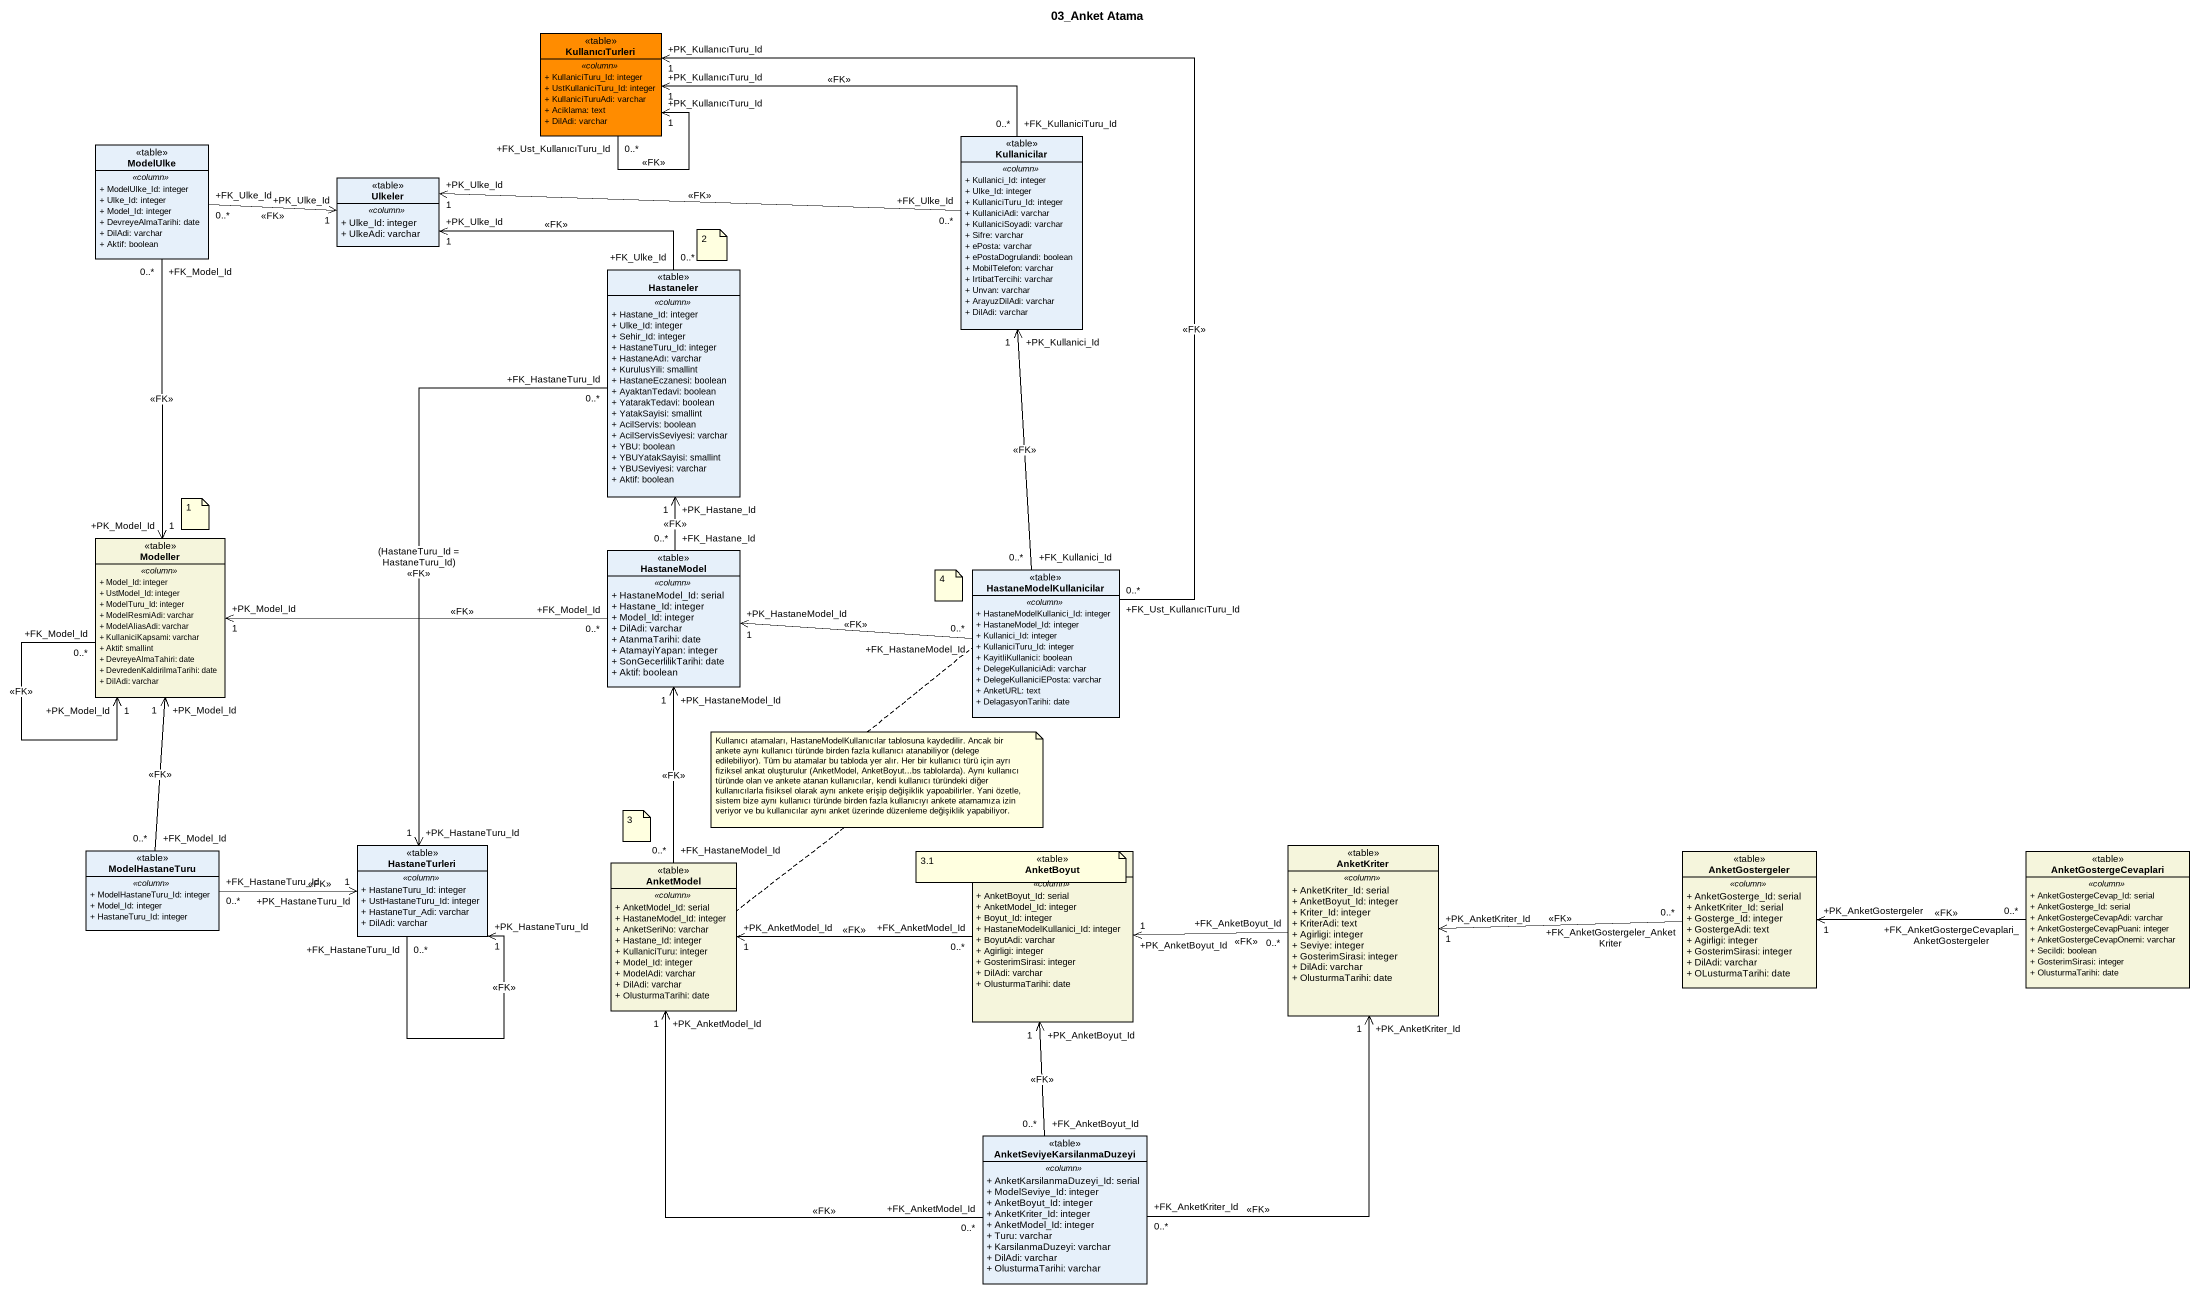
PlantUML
@startuml
title 03_Anket Atama
hide circle
hide empty members
skinparam classAttributeIconSize 0
class KullanıcıTurleri <<table>> #FF8C00 {
  .. <<column>> ..
  + KullaniciTuru_Id: integer
  + UstKullaniciTuru_Id: integer
  + KullaniciTuruAdi: varchar
  + Aciklama: text
  + DilAdi: varchar
}
class Kullanicilar <<table>> {
  .. <<column>> ..
  + Kullanici_Id: integer
  + Ulke_Id: integer
  + KullaniciTuru_Id: integer
  + KullaniciAdi: varchar
  + KullaniciSoyadi: varchar
  + Sifre: varchar
  + ePosta: varchar
  + ePostaDogrulandi: boolean
  + MobilTelefon: varchar
  + IrtibatTercihi: varchar
  + Unvan: varchar
  + ArayuzDilAdi: varchar
  + DilAdi: varchar
}
class ModelUlke <<table>> {
  .. <<column>> ..
  + ModelUlke_Id: integer
  + Ulke_Id: integer
  + Model_Id: integer
  + DevreyeAlmaTarihi: date
  + DilAdi: varchar
  + Aktif: boolean
}
class Ulkeler <<table>> {
  .. <<column>> ..
  + Ulke_Id: integer
  + UlkeAdi: varchar
}
class Hastaneler <<table>> {
  .. <<column>> ..
  + Hastane_Id: integer
  + Ulke_Id: integer
  + Sehir_Id: integer
  + HastaneTuru_Id: integer
  + HastaneAdı: varchar
  + KurulusYili: smallint
  + HastaneEczanesi: boolean
  + AyaktanTedavi: boolean
  + YatarakTedavi: boolean
  + YatakSayisi: smallint
  + AcilServis: boolean
  + AcilServisSeviyesi: varchar
  + YBU: boolean
  + YBUYatakSayisi: smallint
  + YBUSeviyesi: varchar
  + Aktif: boolean
}
class Modeller <<table>> #F5F5DC {
  .. <<column>> ..
  + Model_Id: integer
  + UstModel_Id: integer
  + ModelTuru_Id: integer
  + ModelResmiAdi: varchar
  + ModelAliasAdi: varchar
  + KullaniciKapsami: varchar
  + Aktif: smallint
  + DevreyeAlmaTahiri: date
  + DevredenKaldirilmaTarihi: date
  + DilAdi: varchar
}
class HastaneModel <<table>> {
  .. <<column>> ..
  + HastaneModel_Id: serial
  + Hastane_Id: integer
  + Model_Id: integer
  + DilAdi: varchar
  + AtanmaTarihi: date
  + AtamayiYapan: integer
  + SonGecerlilikTarihi: date
  + Aktif: boolean
}
class HastaneModelKullanicilar <<table>> {
  .. <<column>> ..
  + HastaneModelKullanici_Id: integer
  + HastaneModel_Id: integer
  + Kullanici_Id: integer
  + KullaniciTuru_Id: integer
  + KayitliKullanici: boolean
  + DelegeKullaniciAdi: varchar
  + DelegeKullaniciEPosta: varchar
  + AnketURL: text
  + DelagasyonTarihi: date
}
class HastaneTurleri <<table>> {
  .. <<column>> ..
  + HastaneTuru_Id: integer
  + UstHastaneTuru_Id: integer
  + HastaneTur_Adi: varchar
  + DilAdi: varchar
}
class AnketKriter <<table>> #F5F5DC {
  .. <<column>> ..
  + AnketKriter_Id: serial
  + AnketBoyut_Id: integer
  + Kriter_Id: integer
  + KriterAdi: text
  + Agirligi: integer
  + Seviye: integer
  + GosterimSirasi: integer
  + DilAdi: varchar
  + OlusturmaTarihi: date
}
class ModelHastaneTuru <<table>> {
  .. <<column>> ..
  + ModelHastaneTuru_Id: integer
  + Model_Id: integer
  + HastaneTuru_Id: integer
}
class AnketModel <<table>> #F5F5DC {
  .. <<column>> ..
  + AnketModel_Id: serial
  + HastaneModel_Id: integer
  + AnketSeriNo: varchar
  + Hastane_Id: integer
  + KullaniciTuru: integer
  + Model_Id: integer
  + ModelAdi: varchar
  + DilAdi: varchar
  + OlusturmaTarihi: date
}
class AnketBoyut <<table>> #F5F5DC {
  .. <<column>> ..
  + AnketBoyut_Id: serial
  + AnketModel_Id: integer
  + Boyut_Id: integer
  + HastaneModelKullanici_Id: integer
  + BoyutAdi: varchar
  + Agirligi: integer
  + GosterimSirasi: integer
  + DilAdi: varchar
  + OlusturmaTarihi: date
}
class AnketGostergeler <<table>> #F5F5DC {
  .. <<column>> ..
  + AnketGosterge_Id: serial
  + AnketKriter_Id: serial
  + Gosterge_Id: integer
  + GostergeAdi: text
  + Agirligi: integer
  + GosterimSirasi: integer
  + DilAdi: varchar
  + OLusturmaTarihi: date
}
class AnketGostergeCevaplari <<table>> #F5F5DC {
  .. <<column>> ..
  + AnketGostergeCevap_Id: serial
  + AnketGosterge_Id: serial
  + AnketGostergeCevapAdi: varchar
  + AnketGostergeCevapPuani: integer
  + AnketGostergeCevapOnemi: varchar
  + Secildi: boolean
  + GosterimSirasi: integer
  + OlusturmaTarihi: date
}
class AnketSeviyeKarsilanmaDuzeyi <<table>> {
  .. <<column>> ..
  + AnketKarsilanmaDuzeyi_Id: serial
  + ModelSeviye_Id: integer
  + AnketBoyut_Id: integer
  + AnketKriter_Id: integer
  + AnketModel_Id: integer
  + Turu: varchar
  + KarsilanmaDuzeyi: varchar
  + DilAdi: varchar
  + OlusturmaTarihi: varchar
}
KullanıcıTurleri "+FK_Ust_KullanıcıTuru_Id\n0..*" --> "+PK_KullanıcıTuru_Id\n1" KullanıcıTurleri : <<FK>>
Kullanicilar "+FK_KullaniciTuru_Id\n0..*" -left-> "+PK_KullanıcıTuru_Id\n1" KullanıcıTurleri : <<FK>>
Kullanicilar "+FK_Ulke_Id\n0..*" -left-> "+PK_Ulke_Id\n1" Ulkeler : <<FK>>
ModelUlke "+FK_Ulke_Id\n0..*" -right-> "+PK_Ulke_Id\n1" Ulkeler : <<FK>>
ModelUlke "+FK_Model_Id\n0..*" --> "+PK_Model_Id\n1" Modeller : <<FK>>
Hastaneler "+FK_Ulke_Id\n0..*" -left-> "+PK_Ulke_Id\n1" Ulkeler : <<FK>>
Hastaneler "+FK_HastaneTuru_Id\n0..*" --> "+PK_HastaneTuru_Id\n1" HastaneTurleri : (HastaneTuru_Id = HastaneTuru_Id)\n<<FK>>
Modeller "+FK_Model_Id\n0..*" --> "+PK_Model_Id\n1" Modeller : <<FK>>
HastaneModel "+FK_Hastane_Id\n0..*" -up-> "+PK_Hastane_Id\n1" Hastaneler : <<FK>>
HastaneModel "+FK_Model_Id\n0..*" -left-> "+PK_Model_Id\n1" Modeller : <<FK>>
HastaneModelKullanicilar "+FK_Ust_KullanıcıTuru_Id\n0..*" -up-> "+PK_KullanıcıTuru_Id\n1" KullanıcıTurleri : <<FK>>
HastaneModelKullanicilar "+FK_Kullanici_Id\n0..*" -up-> "+PK_Kullanici_Id\n1" Kullanicilar : <<FK>>
HastaneModelKullanicilar "+FK_HastaneModel_Id\n0..*" -left-> "+PK_HastaneModel_Id\n1" HastaneModel : <<FK>>
HastaneTurleri "+FK_HastaneTuru_Id\n0..*" --> "+PK_HastaneTuru_Id\n1" HastaneTurleri : <<FK>>
AnketKriter "+FK_AnketBoyut_Id\n0..*" -left-> "+PK_AnketBoyut_Id\n1" AnketBoyut : <<FK>>
ModelHastaneTuru "+FK_Model_Id\n0..*" -up-> "+PK_Model_Id\n1" Modeller : <<FK>>
ModelHastaneTuru "+FK_HastaneTuru_Id\n0..*" -right-> "+PK_HastaneTuru_Id\n1" HastaneTurleri : <<FK>>
AnketModel "+FK_HastaneModel_Id\n0..*" -up-> "+PK_HastaneModel_Id\n1" HastaneModel : <<FK>>
AnketBoyut "+FK_AnketModel_Id\n0..*" -left-> "+PK_AnketModel_Id\n1" AnketModel : <<FK>>
AnketGostergeler "+FK_AnketGostergeler_AnketKriter\n0..*" -left-> "+PK_AnketKriter_Id\n1" AnketKriter : <<FK>>
AnketGostergeCevaplari "+FK_AnketGostergeCevaplari_AnketGostergeler\n0..*" -left-> "+PK_AnketGostergeler\n1" AnketGostergeler : <<FK>>
AnketSeviyeKarsilanmaDuzeyi "+FK_AnketKriter_Id\n0..*" -up-> "+PK_AnketKriter_Id\n1" AnketKriter : <<FK>>
AnketSeviyeKarsilanmaDuzeyi "+FK_AnketModel_Id\n0..*" -up-> "+PK_AnketModel_Id\n1" AnketModel : <<FK>>
AnketSeviyeKarsilanmaDuzeyi "+FK_AnketBoyut_Id\n0..*" -up-> "+PK_AnketBoyut_Id\n1" AnketBoyut : <<FK>>
note as N1
  2
end note
note as N2
  1
end note
note as N3
  4
end note
note as N4
  Kullanıcı atamaları, HastaneModelKullanıcılar tablosuna kaydedilir. Ancak bir ankete aynı kullanıcı türünde birden fazla kullanıcı atanabiliyor (delege edilebiliyor). Tüm bu atamalar bu tabloda yer alır. Her bir kullanıcı türü için ayrı fiziksel ankat oluşturulur (AnketModel, AnketBoyut...bs tablolarda). Aynı kullanıcı türünde olan ve ankete atanan kullanıcılar, kendi kullanıcı türündeki diğer kullanıcılarla fisiksel olarak aynı ankete erişip değişiklik yapoabilirler. Yani özetle, sistem bize aynı kullanıcı türünde birden fazla kullanıcıyı ankete atamamıza izin veriyor ve bu kullanıcılar aynı anket üzerinde düzenleme değişiklik yapabiliyor.
end note
N4 .. AnketModel
N4 .. HastaneModelKullanicilar
note as N5
  3
end note
note as N6
  3.1
end note
@enduml
